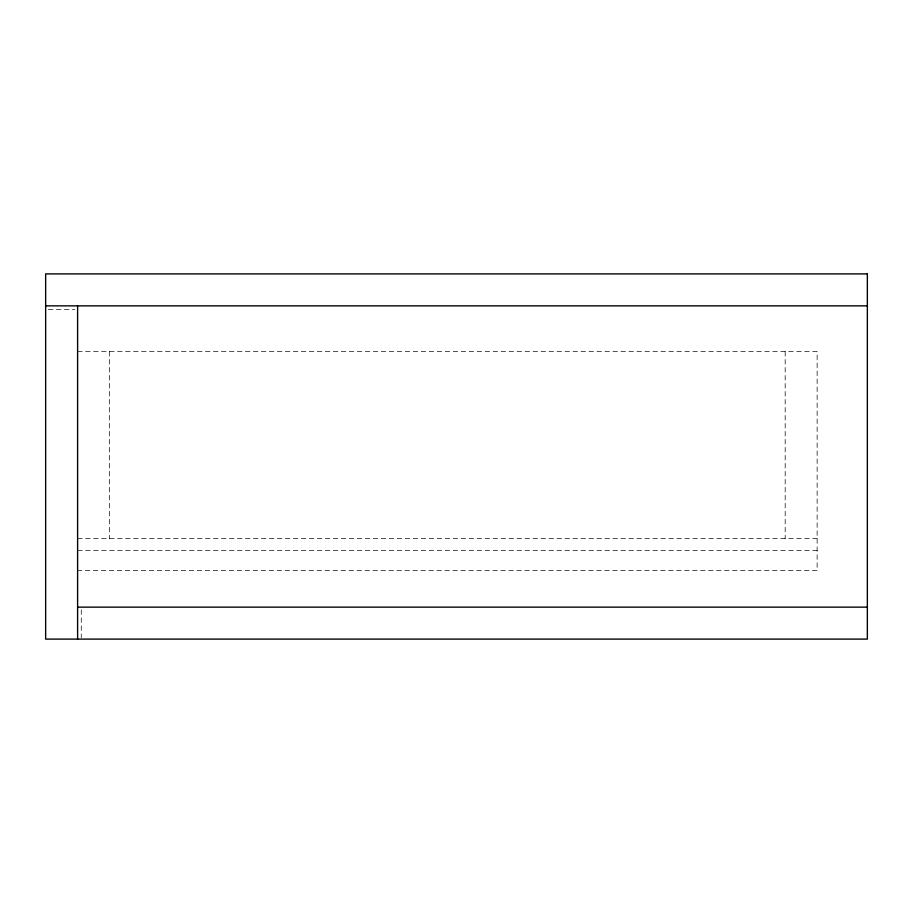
<?xml version="1.0" encoding="UTF-8"?>
<svg xmlns="http://www.w3.org/2000/svg" width="913" height="913" viewBox="0 0 913 913"><rect width="100%" height="100%" fill="white"/><g stroke="black" fill="none" stroke-linecap="round" stroke-linejoin="round"><path stroke-width="0.68" stroke-dasharray="4.57 3.42" d="M48.423 309.507L74.832 309.507M77.605 351.505L817.135 351.505L817.135 570.625L77.605 570.625M77.605 538.67L817.135 538.67M77.605 550.539L817.135 550.539M785.18 351.505L785.18 538.67M109.56 351.505L109.56 538.67M81.257 609.918L81.257 637.708"/><path stroke-width="1.37" d="M45.65 305.855L867.35 305.855M77.605 607.145L867.35 607.145M77.605 305.855L77.605 639.1M867.35 273.9L45.65 273.9L45.65 639.1L867.35 639.1L867.35 273.9"/></g></svg>
